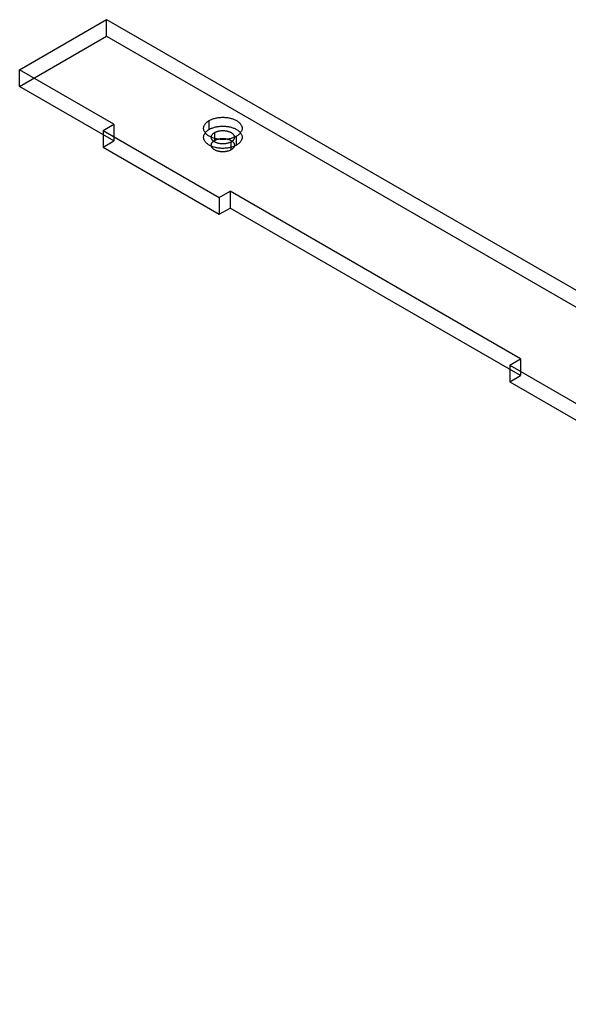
# Model space of a CAD drawing. Header units: inches. Extents: x 1.4 to 100.6, y 1.4 to 64.6.
# Drawn here: x 82.95 to 87.05, y 34.15 to 41.42 of the extents above; entities that cross this region are included whole.
import ezdxf

# ---------------------------------------------------------------- set-up
doc = ezdxf.new("R2010")
doc.units = ezdxf.units.IN
doc.header["$MEASUREMENT"] = 0

msp = doc.modelspace()

# ---------------------------------------------------------------- linework, layer by layer
at = {"layer": 'OUTLINE'}
for p, q in [((82.9469, 41.0415), (83.5967, 41.4167)), ((83.5967, 41.2916), (83.5967, 41.4167)), ((83.5967, 41.4167), (95.9698, 34.2728)), ((82.9469, 40.9164), (83.5967, 41.2916)), ((83.5967, 41.2916), (95.9698, 34.1478)), ((82.9469, 40.9164), (82.9469, 41.0415)), ((83.6508, 40.6351), (82.9469, 41.0415)), ((83.6508, 40.51), (82.9469, 40.9164)), ((83.5696, 40.5882), (83.6508, 40.6351)), ((83.6508, 40.6351), (83.6508, 40.51)), ((84.3279, 40.6317), (84.3304, 40.6355)), ((84.3304, 40.6355), (84.3333, 40.6393)), ((84.3333, 40.6393), (84.3364, 40.6429)), ((84.3364, 40.6429), (84.3399, 40.6464)), ((84.3399, 40.6464), (84.3437, 40.6499)), ((84.3437, 40.6499), (84.3477, 40.6532)), ((84.3477, 40.6532), (84.3521, 40.6564)), ((84.3521, 40.6564), (84.3567, 40.6595)), ((84.3567, 40.6595), (84.3615, 40.6624)), ((84.3615, 40.6624), (84.3666, 40.6652)), ((84.3615, 40.5964), (84.3615, 40.6624)), ((84.3666, 40.6652), (84.372, 40.6679)), ((84.372, 40.6679), (84.3775, 40.6704)), ((84.3775, 40.6704), (84.3833, 40.6727)), ((84.3833, 40.6727), (84.3892, 40.6749)), ((84.3892, 40.6749), (84.3954, 40.6769)), ((84.3954, 40.6769), (84.4017, 40.6788)), ((84.4017, 40.6788), (84.4081, 40.6804)), ((84.4081, 40.6804), (84.4147, 40.6819)), ((84.4147, 40.6819), (84.4214, 40.6831)), ((84.4214, 40.6831), (84.4282, 40.6842)), ((84.4282, 40.6842), (84.4351, 40.6851)), ((84.4351, 40.6851), (84.442, 40.6858)), ((84.442, 40.6858), (84.449, 40.6863)), ((84.449, 40.6863), (84.456, 40.6866)), ((84.456, 40.6866), (84.4631, 40.6867)), ((84.4631, 40.6867), (84.4701, 40.6866)), ((84.4701, 40.6866), (84.4771, 40.6863)), ((84.4771, 40.6863), (84.4841, 40.6858)), ((84.4841, 40.6858), (84.4911, 40.6851)), ((84.4911, 40.6851), (84.498, 40.6842)), ((84.498, 40.6842), (84.5048, 40.6831)), ((84.5048, 40.6831), (84.5114, 40.6819)), ((84.5114, 40.6819), (84.518, 40.6804)), ((84.518, 40.6804), (84.5245, 40.6788)), ((84.5245, 40.6788), (84.5308, 40.6769)), ((84.5308, 40.6769), (84.5369, 40.6749)), ((84.5369, 40.6749), (84.5429, 40.6727)), ((84.5429, 40.6727), (84.5486, 40.6704)), ((84.5486, 40.6704), (84.5542, 40.6679)), ((84.5542, 40.6679), (84.5595, 40.6652)), ((84.5595, 40.6652), (84.5646, 40.6624)), ((84.5646, 40.6624), (84.5695, 40.6595)), ((84.5695, 40.6595), (84.5741, 40.6564)), ((84.5741, 40.6564), (84.5784, 40.6532)), ((84.5784, 40.6532), (84.5825, 40.6499)), ((84.5825, 40.6499), (84.5862, 40.6464)), ((84.5862, 40.6464), (84.5897, 40.6429)), ((84.5897, 40.6429), (84.5929, 40.6393)), ((84.5929, 40.6393), (84.5957, 40.6355)), ((84.5957, 40.6355), (84.5983, 40.6317)), ((83.5696, 40.5882), (84.436, 40.0879)), ((83.5696, 40.5882), (83.5696, 40.4631)), ((84.3195, 40.6038), (84.3196, 40.6079)), ((84.3196, 40.5997), (84.3195, 40.6038)), ((84.3196, 40.6079), (84.3202, 40.6119)), ((84.3202, 40.5957), (84.3196, 40.5997)), ((84.3202, 40.6119), (84.321, 40.616)), ((84.321, 40.5916), (84.3202, 40.5957)), ((84.321, 40.616), (84.3222, 40.62)), ((84.3222, 40.5876), (84.321, 40.5916)), ((84.3222, 40.62), (84.3238, 40.6239)), ((84.3238, 40.5837), (84.3222, 40.5876)), ((84.3238, 40.6239), (84.3257, 40.6279)), ((84.3257, 40.5797), (84.3238, 40.5837)), ((84.3238, 40.5579), (84.3257, 40.5618)), ((84.3257, 40.6279), (84.3279, 40.6317)), ((84.3279, 40.5759), (84.3257, 40.5797)), ((84.3257, 40.5618), (84.3279, 40.5657)), ((84.3304, 40.5721), (84.3279, 40.5759)), ((84.3279, 40.5657), (84.3304, 40.5695)), ((84.3304, 40.5695), (84.3333, 40.5732)), ((84.3333, 40.5684), (84.3304, 40.5721)), ((84.3333, 40.5732), (84.3364, 40.5769)), ((84.3364, 40.5647), (84.3333, 40.5684)), ((84.3364, 40.5769), (84.3399, 40.5804)), ((84.3399, 40.5612), (84.3364, 40.5647)), ((84.3399, 40.5804), (84.3437, 40.5838)), ((84.3437, 40.5577), (84.3399, 40.5612)), ((84.3437, 40.5838), (84.3477, 40.5872)), ((84.3477, 40.5872), (84.3521, 40.5904)), ((84.3521, 40.5904), (84.3567, 40.5935)), ((84.3567, 40.5935), (84.3615, 40.5964)), ((84.3615, 40.5964), (84.3666, 40.5992)), ((84.3666, 40.5992), (84.372, 40.6019)), ((84.372, 40.6019), (84.3775, 40.6044)), ((84.3775, 40.6044), (84.3833, 40.6067)), ((84.3833, 40.6067), (84.3892, 40.6089)), ((84.3852, 40.559), (84.3871, 40.5612)), ((84.3871, 40.5612), (84.3892, 40.5633)), ((84.3892, 40.6089), (84.3954, 40.6109)), ((84.3892, 40.5633), (84.3915, 40.5654)), ((84.3915, 40.5654), (84.3939, 40.5674)), ((84.3939, 40.5674), (84.3965, 40.5693)), ((84.3954, 40.6109), (84.4017, 40.6127)), ((84.3965, 40.5693), (84.3992, 40.5712)), ((84.3992, 40.5712), (84.4022, 40.5729)), ((84.4017, 40.6127), (84.4081, 40.6144)), ((84.4022, 40.5729), (84.4052, 40.5746)), ((84.4022, 40.5139), (84.4022, 40.5729)), ((84.4052, 40.5746), (84.4084, 40.5762)), ((84.4081, 40.6144), (84.4147, 40.6158)), ((84.4084, 40.5762), (84.4118, 40.5777)), ((84.4118, 40.5777), (84.4152, 40.5791)), ((84.4147, 40.6158), (84.4214, 40.6171)), ((84.4152, 40.5791), (84.4188, 40.5804)), ((84.4188, 40.5804), (84.4225, 40.5816)), ((84.4214, 40.6171), (84.4282, 40.6182)), ((84.4225, 40.5816), (84.4262, 40.5827)), ((84.4262, 40.5827), (84.4301, 40.5837)), ((84.4282, 40.6182), (84.4351, 40.6191)), ((84.4301, 40.5837), (84.4341, 40.5846)), ((84.4341, 40.5846), (84.4381, 40.5854)), ((84.4351, 40.6191), (84.442, 40.6198)), ((84.4381, 40.5854), (84.4421, 40.586)), ((84.442, 40.6198), (84.449, 40.6203)), ((84.4421, 40.586), (84.4463, 40.5866)), ((84.4463, 40.5866), (84.4504, 40.587)), ((84.449, 40.6203), (84.456, 40.6206)), ((84.4504, 40.587), (84.4546, 40.5873)), ((84.4546, 40.5873), (84.4588, 40.5874)), ((84.456, 40.6206), (84.4631, 40.6207)), ((84.4588, 40.5874), (84.4631, 40.5875)), ((84.4631, 40.6207), (84.4701, 40.6206)), ((84.4631, 40.5875), (84.4673, 40.5874)), ((84.4673, 40.5874), (84.4715, 40.5873)), ((84.4701, 40.6206), (84.4771, 40.6203)), ((84.4715, 40.5873), (84.4757, 40.587)), ((84.4757, 40.587), (84.4799, 40.5866)), ((84.4771, 40.6203), (84.4841, 40.6198)), ((84.4799, 40.5866), (84.484, 40.586)), ((84.484, 40.586), (84.4881, 40.5854)), ((84.4841, 40.6198), (84.4911, 40.6191)), ((84.4881, 40.5854), (84.4921, 40.5846)), ((84.4911, 40.6191), (84.498, 40.6182)), ((84.4921, 40.5846), (84.496, 40.5837)), ((84.496, 40.5837), (84.4999, 40.5827)), ((84.498, 40.6182), (84.5048, 40.6171)), ((84.4999, 40.5827), (84.5037, 40.5816)), ((84.5037, 40.5816), (84.5074, 40.5804)), ((84.5048, 40.6171), (84.5114, 40.6158)), ((84.5074, 40.5804), (84.5109, 40.5791)), ((84.5109, 40.5791), (84.5144, 40.5777)), ((84.5114, 40.6158), (84.518, 40.6144)), ((84.5144, 40.5777), (84.5177, 40.5762)), ((84.5177, 40.5762), (84.5209, 40.5746)), ((84.518, 40.6144), (84.5245, 40.6127)), ((84.5209, 40.5746), (84.524, 40.5729)), ((84.524, 40.5729), (84.5269, 40.5712)), ((84.5245, 40.6127), (84.5308, 40.6109)), ((84.5269, 40.5712), (84.5297, 40.5693)), ((84.5297, 40.5693), (84.5323, 40.5674)), ((84.5308, 40.6109), (84.5369, 40.6089)), ((84.5323, 40.5674), (84.5347, 40.5654)), ((84.5347, 40.5654), (84.537, 40.5633)), ((84.5369, 40.6089), (84.5429, 40.6067)), ((84.537, 40.5633), (84.539, 40.5612)), ((84.539, 40.5612), (84.5409, 40.559)), ((84.5429, 40.6067), (84.5486, 40.6044)), ((84.5486, 40.6044), (84.5542, 40.6019)), ((84.5542, 40.6019), (84.5595, 40.5992)), ((84.5595, 40.5992), (84.5646, 40.5964)), ((84.5646, 40.5964), (84.5695, 40.5935)), ((84.5695, 40.5935), (84.5741, 40.5904)), ((84.5741, 40.5904), (84.5784, 40.5872)), ((84.5784, 40.5872), (84.5825, 40.5838)), ((84.5825, 40.5838), (84.5862, 40.5804)), ((84.5862, 40.5612), (84.5825, 40.5577)), ((84.5862, 40.5804), (84.5897, 40.5769)), ((84.5897, 40.5647), (84.5862, 40.5612)), ((84.5897, 40.5769), (84.5929, 40.5732)), ((84.5929, 40.5684), (84.5897, 40.5647)), ((84.5929, 40.5732), (84.5957, 40.5695)), ((84.5957, 40.5721), (84.5929, 40.5684)), ((84.5983, 40.5759), (84.5957, 40.5721)), ((84.5957, 40.5695), (84.5983, 40.5657)), ((84.5983, 40.6317), (84.6005, 40.6279)), ((84.6005, 40.5797), (84.5983, 40.5759)), ((84.5983, 40.5657), (84.6005, 40.5618)), ((84.6005, 40.6279), (84.6024, 40.6239)), ((84.6024, 40.5837), (84.6005, 40.5797)), ((84.6005, 40.5618), (84.6024, 40.5579)), ((84.6024, 40.6239), (84.6039, 40.62)), ((84.6039, 40.5876), (84.6024, 40.5837)), ((84.6039, 40.62), (84.6051, 40.616)), ((84.6051, 40.5916), (84.6039, 40.5876)), ((84.6051, 40.616), (84.606, 40.6119)), ((84.606, 40.5957), (84.6051, 40.5916)), ((84.606, 40.6119), (84.6065, 40.6079)), ((84.6065, 40.5997), (84.606, 40.5957)), ((84.6065, 40.6079), (84.6067, 40.6038)), ((84.6067, 40.6038), (84.6065, 40.5997)), ((83.5696, 40.4631), (83.6508, 40.51)), ((84.3195, 40.5378), (84.3196, 40.5418)), ((84.3196, 40.5337), (84.3195, 40.5378)), ((84.3196, 40.5418), (84.3202, 40.5459)), ((84.3202, 40.5296), (84.3196, 40.5337)), ((84.3202, 40.5459), (84.321, 40.5499)), ((84.321, 40.5256), (84.3202, 40.5296)), ((84.321, 40.5499), (84.3222, 40.5539)), ((84.3222, 40.5216), (84.321, 40.5256)), ((84.3222, 40.5539), (84.3238, 40.5579)), ((84.3238, 40.5176), (84.3222, 40.5216)), ((84.3257, 40.5137), (84.3238, 40.5176)), ((84.3279, 40.5098), (84.3257, 40.5137)), ((84.3304, 40.506), (84.3279, 40.5098)), ((84.3333, 40.5023), (84.3304, 40.506)), ((84.3364, 40.4987), (84.3333, 40.5023)), ((84.3399, 40.4951), (84.3364, 40.4987)), ((84.3437, 40.4917), (84.3399, 40.4951)), ((84.3477, 40.5544), (84.3437, 40.5577)), ((84.3477, 40.4884), (84.3437, 40.4917)), ((84.3521, 40.5512), (84.3477, 40.5544)), ((84.3521, 40.4852), (84.3477, 40.4884)), ((84.3567, 40.5481), (84.3521, 40.5512)), ((84.3615, 40.5452), (84.3567, 40.5481)), ((84.3666, 40.5424), (84.3615, 40.5452)), ((84.372, 40.5397), (84.3666, 40.5424)), ((84.3775, 40.5372), (84.372, 40.5397)), ((84.3769, 40.5378), (84.377, 40.5402)), ((84.377, 40.5353), (84.3769, 40.5378)), ((84.377, 40.5402), (84.3773, 40.5426)), ((84.3773, 40.5329), (84.377, 40.5353)), ((84.3773, 40.5426), (84.3779, 40.5451)), ((84.3779, 40.5305), (84.3773, 40.5329)), ((84.3833, 40.5349), (84.3775, 40.5372)), ((84.3779, 40.5451), (84.3786, 40.5475)), ((84.3786, 40.5281), (84.3779, 40.5305)), ((84.3779, 40.486), (84.3786, 40.4884)), ((84.3786, 40.5475), (84.3795, 40.5499)), ((84.3795, 40.5257), (84.3786, 40.5281)), ((84.3786, 40.4884), (84.3795, 40.4908)), ((84.3795, 40.5499), (84.3806, 40.5522)), ((84.3806, 40.5233), (84.3795, 40.5257)), ((84.3795, 40.4908), (84.3806, 40.4932)), ((84.3806, 40.5522), (84.382, 40.5545)), ((84.382, 40.521), (84.3806, 40.5233)), ((84.3806, 40.4932), (84.382, 40.4955)), ((84.382, 40.5545), (84.3835, 40.5568)), ((84.3835, 40.5187), (84.382, 40.521)), ((84.382, 40.4955), (84.3835, 40.4978)), ((84.3892, 40.5327), (84.3833, 40.5349)), ((84.3835, 40.5568), (84.3852, 40.559)), ((84.3852, 40.5165), (84.3835, 40.5187)), ((84.3835, 40.4978), (84.3852, 40.5)), ((84.3871, 40.5143), (84.3852, 40.5165)), ((84.3852, 40.5), (84.3871, 40.5022)), ((84.3892, 40.5122), (84.3871, 40.5143)), ((84.3871, 40.5022), (84.3892, 40.5043)), ((84.3954, 40.5307), (84.3892, 40.5327)), ((84.3915, 40.5101), (84.3892, 40.5122)), ((84.3892, 40.5043), (84.3915, 40.5064)), ((84.3939, 40.5081), (84.3915, 40.5101)), ((84.3915, 40.5064), (84.3939, 40.5084)), ((84.3939, 40.5084), (84.3965, 40.5103)), ((84.3965, 40.5062), (84.3939, 40.5081)), ((84.4017, 40.5289), (84.3954, 40.5307)), ((84.3965, 40.5103), (84.3992, 40.5121)), ((84.3992, 40.5044), (84.3965, 40.5062)), ((84.3992, 40.5121), (84.4022, 40.5139)), ((84.4022, 40.5026), (84.3992, 40.5044)), ((84.4081, 40.5272), (84.4017, 40.5289)), ((84.4022, 40.5139), (84.4052, 40.5156)), ((84.4052, 40.5009), (84.4022, 40.5026)), ((84.4052, 40.5156), (84.4084, 40.5172)), ((84.4084, 40.4993), (84.4052, 40.5009)), ((84.4147, 40.5257), (84.4081, 40.5272)), ((84.4084, 40.5172), (84.4118, 40.5187)), ((84.4118, 40.4978), (84.4084, 40.4993)), ((84.4118, 40.5187), (84.4152, 40.5201)), ((84.4152, 40.4964), (84.4118, 40.4978)), ((84.4214, 40.5245), (84.4147, 40.5257)), ((84.4152, 40.5201), (84.4188, 40.5214)), ((84.4188, 40.4951), (84.4152, 40.4964)), ((84.4188, 40.5214), (84.4225, 40.5226)), ((84.4225, 40.4939), (84.4188, 40.4951)), ((84.4282, 40.5234), (84.4214, 40.5245)), ((84.4225, 40.5226), (84.4262, 40.5237)), ((84.4262, 40.4928), (84.4225, 40.4939)), ((84.4262, 40.5237), (84.4301, 40.5247)), ((84.4301, 40.4918), (84.4262, 40.4928)), ((84.4351, 40.5225), (84.4282, 40.5234)), ((84.4301, 40.5247), (84.4341, 40.5256)), ((84.4341, 40.4909), (84.4301, 40.4918)), ((84.4341, 40.5256), (84.4381, 40.5263)), ((84.4381, 40.4902), (84.4341, 40.4909)), ((84.442, 40.5218), (84.4351, 40.5225)), ((84.4381, 40.5263), (84.4421, 40.527)), ((84.4421, 40.4895), (84.4381, 40.4902)), ((84.449, 40.5213), (84.442, 40.5218)), ((84.4421, 40.527), (84.4463, 40.5275)), ((84.4463, 40.489), (84.4421, 40.4895)), ((84.4463, 40.5275), (84.4504, 40.5279)), ((84.4504, 40.4886), (84.4463, 40.489)), ((84.456, 40.521), (84.449, 40.5213)), ((84.4504, 40.5279), (84.4546, 40.5282)), ((84.4546, 40.4883), (84.4504, 40.4886)), ((84.4546, 40.5282), (84.4588, 40.5284)), ((84.4588, 40.4881), (84.4546, 40.4883)), ((84.4631, 40.5209), (84.456, 40.521)), ((84.4588, 40.5284), (84.4631, 40.5285)), ((84.4631, 40.488), (84.4588, 40.4881)), ((84.4631, 40.5285), (84.4673, 40.5284)), ((84.4701, 40.521), (84.4631, 40.5209)), ((84.4673, 40.4881), (84.4631, 40.488)), ((84.4673, 40.5284), (84.4715, 40.5282)), ((84.4715, 40.4883), (84.4673, 40.4881)), ((84.4771, 40.5213), (84.4701, 40.521)), ((84.4715, 40.5282), (84.4757, 40.5279)), ((84.4757, 40.4886), (84.4715, 40.4883)), ((84.4757, 40.5279), (84.4799, 40.5275)), ((84.4799, 40.489), (84.4757, 40.4886)), ((84.4841, 40.5218), (84.4771, 40.5213)), ((84.4799, 40.5275), (84.484, 40.527)), ((84.484, 40.4895), (84.4799, 40.489)), ((84.484, 40.527), (84.4881, 40.5263)), ((84.4881, 40.4902), (84.484, 40.4895)), ((84.4911, 40.5225), (84.4841, 40.5218)), ((84.4881, 40.5263), (84.4921, 40.5256)), ((84.4921, 40.4909), (84.4881, 40.4902)), ((84.498, 40.5234), (84.4911, 40.5225)), ((84.4921, 40.5256), (84.496, 40.5247)), ((84.496, 40.4918), (84.4921, 40.4909)), ((84.496, 40.5247), (84.4999, 40.5237)), ((84.4999, 40.4928), (84.496, 40.4918)), ((84.5048, 40.5245), (84.498, 40.5234)), ((84.4999, 40.5237), (84.5037, 40.5226)), ((84.5037, 40.4939), (84.4999, 40.4928)), ((84.5037, 40.5226), (84.5074, 40.5214)), ((84.5074, 40.4951), (84.5037, 40.4939)), ((84.5114, 40.5257), (84.5048, 40.5245)), ((84.5074, 40.5214), (84.5109, 40.5201)), ((84.5109, 40.4964), (84.5074, 40.4951)), ((84.5109, 40.5201), (84.5144, 40.5187)), ((84.5144, 40.4978), (84.5109, 40.4964)), ((84.518, 40.5272), (84.5114, 40.5257)), ((84.5144, 40.5187), (84.5177, 40.5172)), ((84.5177, 40.4993), (84.5144, 40.4978)), ((84.5177, 40.5172), (84.5209, 40.5156)), ((84.5209, 40.5009), (84.5177, 40.4993)), ((84.5245, 40.5289), (84.518, 40.5272)), ((84.5209, 40.5156), (84.524, 40.5139)), ((84.524, 40.5026), (84.5209, 40.5009)), ((84.524, 40.5139), (84.5269, 40.5121)), ((84.5269, 40.5044), (84.524, 40.5026)), ((84.524, 40.4436), (84.524, 40.5026)), ((84.5308, 40.5307), (84.5245, 40.5289)), ((84.5269, 40.5121), (84.5297, 40.5103)), ((84.5297, 40.5062), (84.5269, 40.5044)), ((84.5297, 40.5103), (84.5323, 40.5084)), ((84.5323, 40.5081), (84.5297, 40.5062)), ((84.5369, 40.5327), (84.5308, 40.5307)), ((84.5347, 40.5101), (84.5323, 40.5081)), ((84.5323, 40.5084), (84.5347, 40.5064)), ((84.537, 40.5122), (84.5347, 40.5101)), ((84.5347, 40.5064), (84.537, 40.5043)), ((84.5429, 40.5349), (84.5369, 40.5327)), ((84.539, 40.5143), (84.537, 40.5122)), ((84.537, 40.5043), (84.539, 40.5022)), ((84.5409, 40.5165), (84.539, 40.5143)), ((84.539, 40.5022), (84.5409, 40.5)), ((84.5409, 40.559), (84.5426, 40.5568)), ((84.5426, 40.5187), (84.5409, 40.5165)), ((84.5409, 40.5), (84.5426, 40.4978)), ((84.5426, 40.5568), (84.5442, 40.5545)), ((84.5442, 40.521), (84.5426, 40.5187)), ((84.5426, 40.4978), (84.5442, 40.4955)), ((84.5486, 40.5372), (84.5429, 40.5349)), ((84.5442, 40.5545), (84.5455, 40.5522)), ((84.5455, 40.5233), (84.5442, 40.521)), ((84.5442, 40.4955), (84.5455, 40.4932)), ((84.5455, 40.5522), (84.5466, 40.5499)), ((84.5466, 40.5257), (84.5455, 40.5233)), ((84.5455, 40.4932), (84.5466, 40.4908)), ((84.5466, 40.5499), (84.5476, 40.5475)), ((84.5476, 40.5281), (84.5466, 40.5257)), ((84.5466, 40.4908), (84.5476, 40.4884)), ((84.5476, 40.5475), (84.5483, 40.5451)), ((84.5483, 40.5305), (84.5476, 40.5281)), ((84.5476, 40.4884), (84.5483, 40.486)), ((84.5483, 40.5451), (84.5488, 40.5426)), ((84.5488, 40.5329), (84.5483, 40.5305)), ((84.5542, 40.5397), (84.5486, 40.5372)), ((84.5488, 40.5426), (84.5491, 40.5402)), ((84.5491, 40.5353), (84.5488, 40.5329)), ((84.5491, 40.5402), (84.5492, 40.5378)), ((84.5492, 40.5378), (84.5491, 40.5353)), ((84.5595, 40.5424), (84.5542, 40.5397)), ((84.5646, 40.5452), (84.5595, 40.5424)), ((84.5695, 40.5481), (84.5646, 40.5452)), ((84.5646, 40.4791), (84.5646, 40.5452)), ((84.5741, 40.5512), (84.5695, 40.5481)), ((84.5784, 40.5544), (84.5741, 40.5512)), ((84.5784, 40.4884), (84.5741, 40.4852)), ((84.5825, 40.5577), (84.5784, 40.5544)), ((84.5825, 40.4917), (84.5784, 40.4884)), ((84.5862, 40.4951), (84.5825, 40.4917)), ((84.5897, 40.4987), (84.5862, 40.4951)), ((84.5929, 40.5023), (84.5897, 40.4987)), ((84.5957, 40.506), (84.5929, 40.5023)), ((84.5983, 40.5098), (84.5957, 40.506)), ((84.6005, 40.5137), (84.5983, 40.5098)), ((84.6024, 40.5176), (84.6005, 40.5137)), ((84.6024, 40.5579), (84.6039, 40.5539)), ((84.6039, 40.5216), (84.6024, 40.5176)), ((84.6039, 40.5539), (84.6051, 40.5499)), ((84.6051, 40.5256), (84.6039, 40.5216)), ((84.6051, 40.5499), (84.606, 40.5459)), ((84.606, 40.5296), (84.6051, 40.5256)), ((84.606, 40.5459), (84.6065, 40.5418)), ((84.6065, 40.5337), (84.606, 40.5296)), ((84.6065, 40.5418), (84.6067, 40.5378)), ((84.6067, 40.5378), (84.6065, 40.5337)), ((83.5696, 40.4631), (84.436, 39.9629)), ((84.3567, 40.4821), (84.3521, 40.4852)), ((84.3615, 40.4791), (84.3567, 40.4821)), ((84.3666, 40.4763), (84.3615, 40.4791)), ((84.372, 40.4737), (84.3666, 40.4763)), ((84.3775, 40.4712), (84.372, 40.4737)), ((84.3769, 40.4787), (84.377, 40.4812)), ((84.377, 40.4763), (84.3769, 40.4787)), ((84.377, 40.4812), (84.3773, 40.4836)), ((84.3773, 40.4739), (84.377, 40.4763)), ((84.3773, 40.4836), (84.3779, 40.486)), ((84.3779, 40.4715), (84.3773, 40.4739)), ((84.3833, 40.4688), (84.3775, 40.4712)), ((84.3786, 40.469), (84.3779, 40.4715)), ((84.3795, 40.4667), (84.3786, 40.469)), ((84.3806, 40.4643), (84.3795, 40.4667)), ((84.382, 40.462), (84.3806, 40.4643)), ((84.3835, 40.4597), (84.382, 40.462)), ((84.3892, 40.4667), (84.3833, 40.4688)), ((84.3852, 40.4575), (84.3835, 40.4597)), ((84.3871, 40.4553), (84.3852, 40.4575)), ((84.3892, 40.4532), (84.3871, 40.4553)), ((84.3954, 40.4647), (84.3892, 40.4667)), ((84.3915, 40.4511), (84.3892, 40.4532)), ((84.3939, 40.4491), (84.3915, 40.4511)), ((84.3965, 40.4472), (84.3939, 40.4491)), ((84.4017, 40.4628), (84.3954, 40.4647)), ((84.3992, 40.4453), (84.3965, 40.4472)), ((84.4022, 40.4436), (84.3992, 40.4453)), ((84.4081, 40.4612), (84.4017, 40.4628)), ((84.4052, 40.4419), (84.4022, 40.4436)), ((84.4084, 40.4403), (84.4052, 40.4419)), ((84.4147, 40.4597), (84.4081, 40.4612)), ((84.4118, 40.4388), (84.4084, 40.4403)), ((84.4152, 40.4374), (84.4118, 40.4388)), ((84.4214, 40.4584), (84.4147, 40.4597)), ((84.4188, 40.4361), (84.4152, 40.4374)), ((84.4225, 40.4349), (84.4188, 40.4361)), ((84.4282, 40.4573), (84.4214, 40.4584)), ((84.4262, 40.4338), (84.4225, 40.4349)), ((84.4301, 40.4328), (84.4262, 40.4338)), ((84.4351, 40.4565), (84.4282, 40.4573)), ((84.4341, 40.4319), (84.4301, 40.4328)), ((84.4381, 40.4312), (84.4341, 40.4319)), ((84.442, 40.4558), (84.4351, 40.4565)), ((84.4421, 40.4305), (84.4381, 40.4312)), ((84.449, 40.4553), (84.442, 40.4558)), ((84.4463, 40.43), (84.4421, 40.4305)), ((84.4504, 40.4296), (84.4463, 40.43)), ((84.456, 40.455), (84.449, 40.4553)), ((84.4546, 40.4293), (84.4504, 40.4296)), ((84.4588, 40.4291), (84.4546, 40.4293)), ((84.4631, 40.4549), (84.456, 40.455)), ((84.4631, 40.429), (84.4588, 40.4291)), ((84.4701, 40.455), (84.4631, 40.4549)), ((84.4673, 40.4291), (84.4631, 40.429)), ((84.4715, 40.4293), (84.4673, 40.4291)), ((84.4771, 40.4553), (84.4701, 40.455)), ((84.4757, 40.4296), (84.4715, 40.4293)), ((84.4799, 40.43), (84.4757, 40.4296)), ((84.4841, 40.4558), (84.4771, 40.4553)), ((84.484, 40.4305), (84.4799, 40.43)), ((84.4881, 40.4312), (84.484, 40.4305)), ((84.4911, 40.4565), (84.4841, 40.4558)), ((84.4921, 40.4319), (84.4881, 40.4312)), ((84.498, 40.4573), (84.4911, 40.4565)), ((84.496, 40.4328), (84.4921, 40.4319)), ((84.4999, 40.4338), (84.496, 40.4328)), ((84.5048, 40.4584), (84.498, 40.4573)), ((84.5037, 40.4349), (84.4999, 40.4338)), ((84.5074, 40.4361), (84.5037, 40.4349)), ((84.5114, 40.4597), (84.5048, 40.4584)), ((84.5109, 40.4374), (84.5074, 40.4361)), ((84.5144, 40.4388), (84.5109, 40.4374)), ((84.518, 40.4612), (84.5114, 40.4597)), ((84.5177, 40.4403), (84.5144, 40.4388)), ((84.5209, 40.4419), (84.5177, 40.4403)), ((84.5245, 40.4628), (84.518, 40.4612)), ((84.524, 40.4436), (84.5209, 40.4419)), ((84.5269, 40.4453), (84.524, 40.4436)), ((84.5308, 40.4647), (84.5245, 40.4628)), ((84.5297, 40.4472), (84.5269, 40.4453)), ((84.5323, 40.4491), (84.5297, 40.4472)), ((84.5369, 40.4667), (84.5308, 40.4647)), ((84.5347, 40.4511), (84.5323, 40.4491)), ((84.537, 40.4532), (84.5347, 40.4511)), ((84.5429, 40.4688), (84.5369, 40.4667)), ((84.539, 40.4553), (84.537, 40.4532)), ((84.5409, 40.4575), (84.539, 40.4553)), ((84.5426, 40.4597), (84.5409, 40.4575)), ((84.5442, 40.462), (84.5426, 40.4597)), ((84.5486, 40.4712), (84.5429, 40.4688)), ((84.5455, 40.4643), (84.5442, 40.462)), ((84.5466, 40.4667), (84.5455, 40.4643)), ((84.5476, 40.469), (84.5466, 40.4667)), ((84.5483, 40.4715), (84.5476, 40.469)), ((84.5483, 40.486), (84.5488, 40.4836)), ((84.5488, 40.4739), (84.5483, 40.4715)), ((84.5542, 40.4737), (84.5486, 40.4712)), ((84.5488, 40.4836), (84.5491, 40.4812)), ((84.5491, 40.4763), (84.5488, 40.4739)), ((84.5491, 40.4812), (84.5492, 40.4787)), ((84.5492, 40.4787), (84.5491, 40.4763)), ((84.5595, 40.4763), (84.5542, 40.4737)), ((84.5646, 40.4791), (84.5595, 40.4763)), ((84.5695, 40.4821), (84.5646, 40.4791)), ((84.5741, 40.4852), (84.5695, 40.4821)), ((84.436, 40.0879), (84.5172, 40.1348)), ((84.5172, 40.1348), (84.5172, 40.0098)), ((86.6832, 38.8843), (84.5172, 40.1348)), ((84.436, 40.0879), (84.436, 39.9629)), ((84.436, 39.9629), (84.5172, 40.0098)), ((86.6832, 38.7592), (84.5172, 40.0098)), ((86.602, 38.8374), (86.6832, 38.8843)), ((86.602, 38.8374), (87.4684, 38.3372)), ((86.602, 38.8374), (86.602, 38.7123)), ((86.6832, 38.8843), (86.6832, 38.7592)), ((86.602, 38.7123), (86.6832, 38.7592)), ((86.602, 38.7123), (87.4684, 38.2121))]:
    msp.add_line(p, q, dxfattribs=at)

doc.saveas('drawing.dxf')
